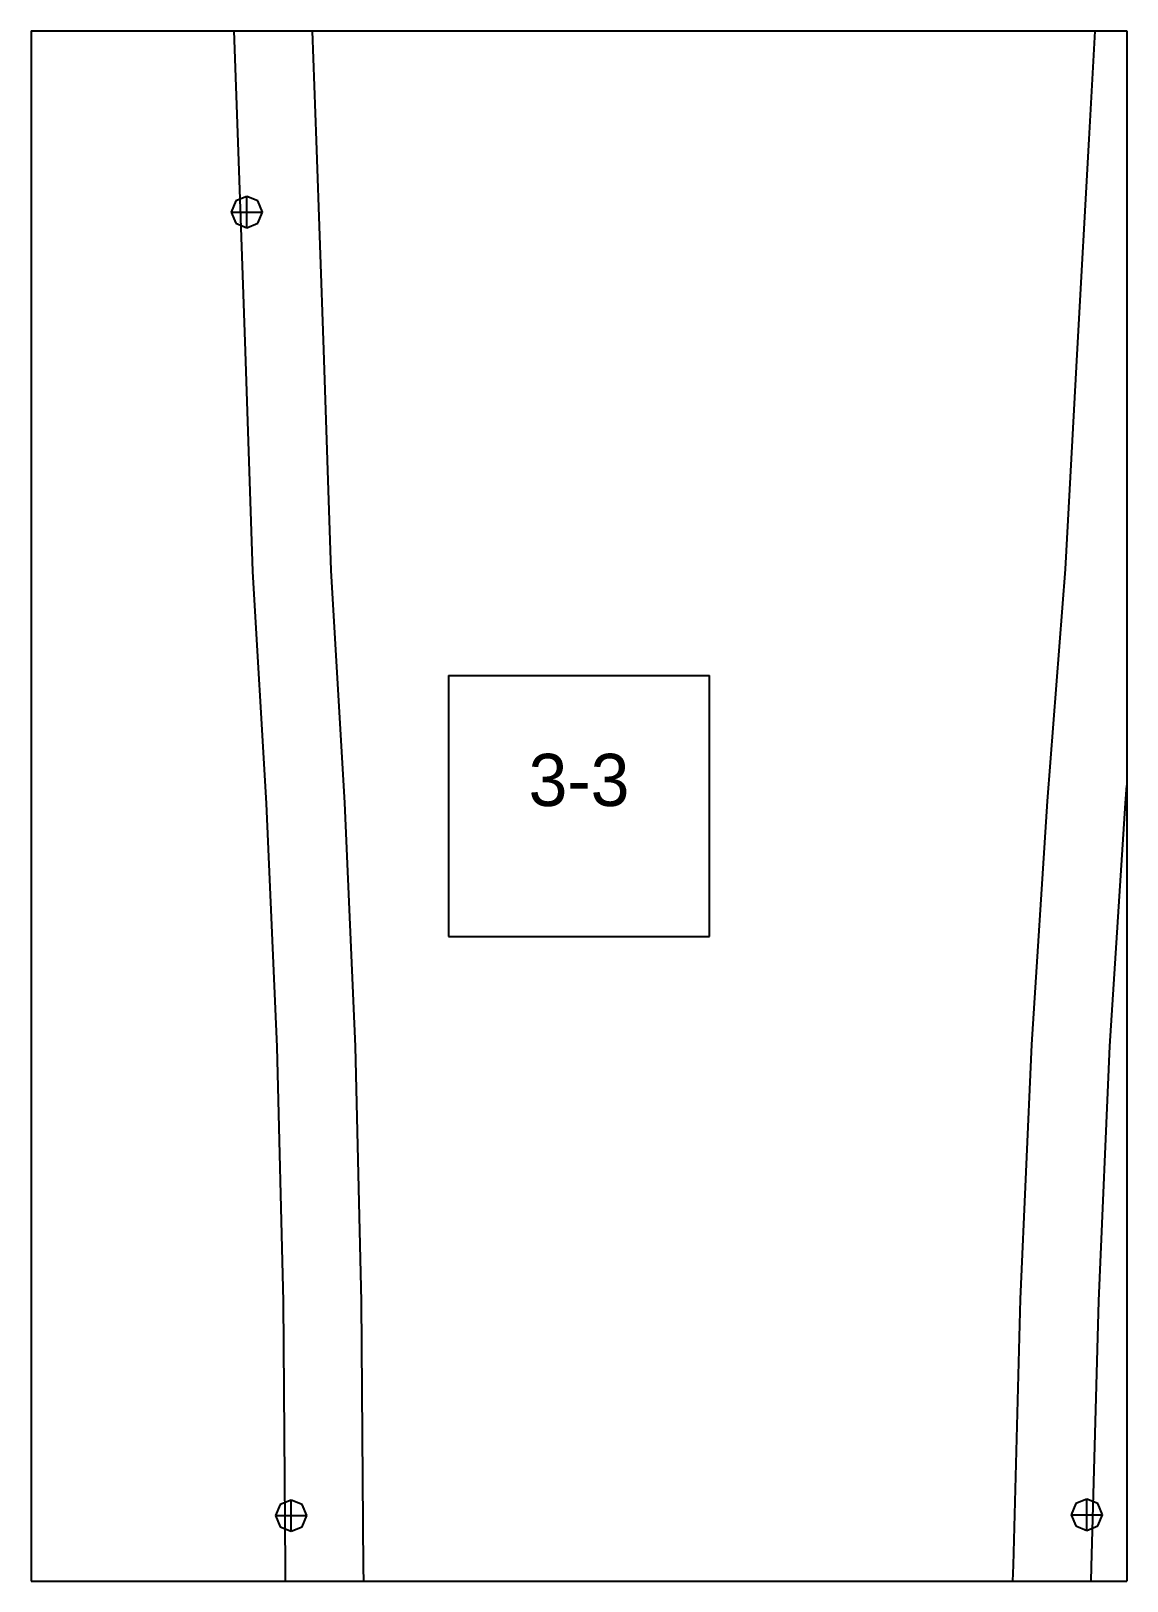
# Paper-space layout 'Plan 3-3' of a CAD drawing. Header units: metres, sheet in millimetres. Extents: x 0 to 210, y 0 to 297.
# The model-space entities are those that its viewports show. They can reach past a viewport. Long polylines and large blocks are cut down to what shows.
import ezdxf
from ezdxf.enums import TextEntityAlignment as Align

# ---------------------------------------------------------------- set-up
doc = ezdxf.new("R2010")
doc.units = ezdxf.units.M
for name, color, linetype in [('default', 7, 'Continuous'), ('TEXTLAYER', 7, 'Continuous'), ('VIEWPORTS', 7, 'Continuous')]:
    doc.layers.add(name, color=color, linetype=linetype)

msp = doc.modelspace()

# ---------------------------------------------------------------- linework, layer by layer
at = {"color": 9}
for p, q in [((420, -297), (420, -594)), ((420, -297), (420, -594)), ((630, -297), (630, -594)), ((630, -297), (630, -594)), ((210, -594), (420, -594)), ((210, -594), (420, -594)), ((420, -594), (630, -594)), ((420, -594), (420, -891)), ((420, -594), (630, -594)), ((420, -594), (420, -891)), ((630, -594), (840, -594)), ((630, -594), (630, -891)), ((630, -594), (840, -594)), ((630, -594), (630, -891)), ((500, -717.5), (550, -717.5)), ((500, -717.5), (500, -767.5)), ((550, -767.5), (550, -717.5)), ((500, -767.5), (550, -767.5)), ((210, -891), (420, -891)), ((210, -891), (420, -891)), ((420, -891), (630, -891)), ((420, -891), (420, -1188)), ((420, -891), (630, -891)), ((420, -891), (420, -1188)), ((630, -891), (840, -891)), ((630, -891), (630, -1188)), ((630, -891), (840, -891)), ((630, -891), (630, -1188))]:
    msp.add_line(p, q, dxfattribs=at)
at = {"layer": 'default', "color": 7, "linetype": 'Continuous'}
for p, q in [((459.7, -615.27), (458.32, -577.5)), ((474.69, -614.96), (473.31, -577.13)), ((622.72, -614.74), (624.89, -576.93)), ((620.5, -654.82), (622.72, -614.74)), ((461.09, -655.32), (459.7, -615.27)), ((476.09, -655.07), (474.69, -614.96)), ((459.24, -626.57), (458.36, -628.69)), ((461.36, -625.69), (459.24, -626.57)), ((463.48, -626.57), (461.36, -625.69)), ((461.36, -631.69), (461.36, -625.69)), ((464.36, -628.69), (463.48, -626.57)), ((458.36, -628.69), (459.24, -630.81)), ((458.36, -628.69), (464.36, -628.69)), ((463.48, -630.81), (464.36, -628.69)), ((459.24, -630.81), (461.36, -631.69)), ((461.36, -631.69), (463.48, -630.81)), ((462.49, -697.59), (461.09, -655.32)), ((477.49, -697.4), (476.09, -655.07)), ((618.24, -697.12), (620.5, -654.82)), ((465.11, -742.02), (462.49, -697.59)), ((480.11, -741.9), (477.49, -697.4)), ((614.74, -741.56), (618.24, -697.12)), ((629.73, -741.98), (633.23, -697.61)), ((467.18, -788.63), (465.11, -742.02)), ((482.18, -788.58), (480.11, -741.9)), ((611.75, -788.19), (614.74, -741.56)), ((626.74, -788.54), (629.73, -741.98)), ((468.35, -837.44), (467.18, -788.63)), ((483.35, -837.42), (482.18, -788.58)), ((609.61, -837), (611.75, -788.19)), ((624.61, -837.32), (626.74, -788.54)), ((468.74, -888.42), (468.35, -837.44)), ((483.74, -888.41), (483.35, -837.42)), ((608.23, -887.98), (609.61, -837)), ((623.22, -888.28), (624.61, -837.32)), ((469.86, -875.48), (467.74, -876.36)), ((471.98, -876.36), (469.86, -875.48)), ((469.86, -881.48), (469.86, -875.48)), ((622.29, -875.3), (620.17, -876.18)), ((624.42, -876.18), (622.29, -875.3)), ((622.29, -881.3), (622.29, -875.3)), ((467.74, -876.36), (466.86, -878.48)), ((466.86, -878.48), (467.74, -880.6)), ((466.86, -878.48), (472.86, -878.48)), ((472.86, -878.48), (471.98, -876.36)), ((471.98, -880.6), (472.86, -878.48)), ((620.17, -876.18), (619.29, -878.3)), ((619.29, -878.3), (620.17, -880.42)), ((619.29, -878.3), (625.29, -878.3)), ((625.29, -878.3), (624.42, -876.18)), ((624.42, -880.42), (625.29, -878.3)), ((467.74, -880.6), (469.86, -881.48)), ((469.86, -881.48), (471.98, -880.6)), ((620.17, -880.42), (622.29, -881.3)), ((622.29, -881.3), (624.42, -880.42)), ((606.92, -941.14), (608.23, -887.98)), ((469, -941.57), (468.74, -888.42)), ((484, -941.59), (483.74, -888.41)), ((621.92, -941.41), (623.22, -888.28))]:
    msp.add_line(p, q, dxfattribs=at)

# ---------------------------------------------------------------- texts
at = {"layer": 'TEXTLAYER', "color": 1}
msp.add_text('3-3', height=10, dxfattribs=at).set_placement((525, -742.5), align=Align.CENTER)

psp = doc.layouts.new('Plan 3-3')

# ---------------------------------------------------------------- viewports
at = {"layer": 'VIEWPORTS'}
psp.add_viewport(center=(105, 148.5), size=(210, 297), view_center_point=(525, -742.5), view_height=297, dxfattribs=at)

doc.saveas('drawing.dxf')
